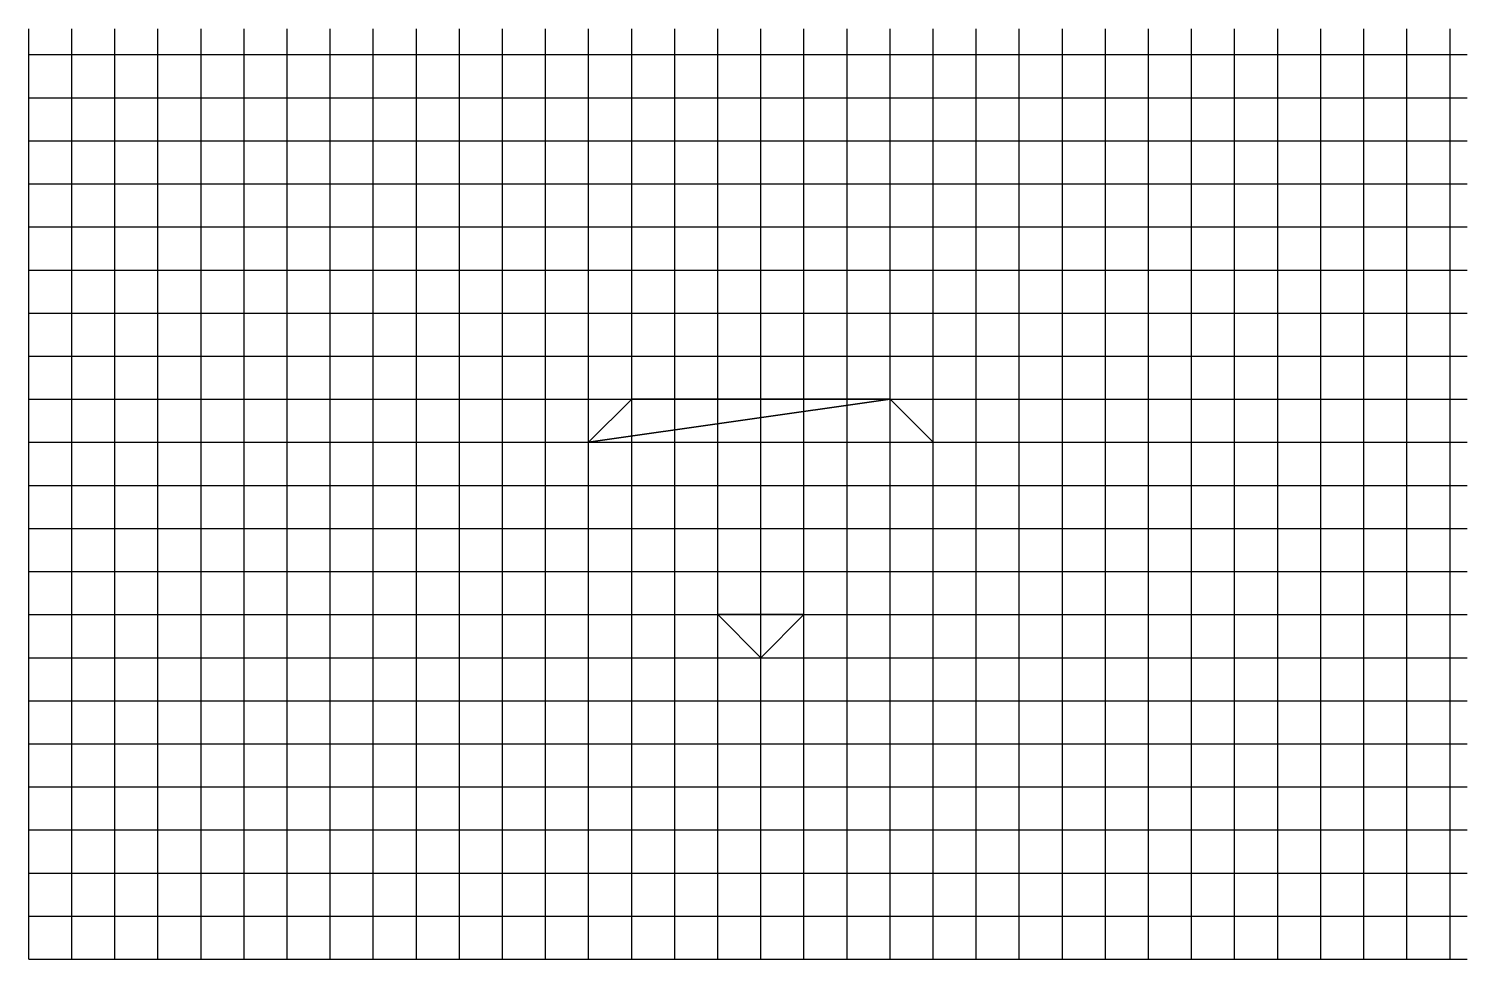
# Model space of a CAD drawing. Header units: metres. Extents: x -960 to 710, y -540 to 540.
import ezdxf

# ---------------------------------------------------------------- set-up
doc = ezdxf.new("R2010")
doc.units = ezdxf.units.M

msp = doc.modelspace()

# ---------------------------------------------------------------- linework, layer by layer
for p, q in [((-960, -540, -935.3074), (-960, 540, -935.3074)), ((-910, -540, -935.3074), (-910, 540, -935.3074)), ((-860, -540, -935.3074), (-860, 540, -935.3074)), ((-810, -540, -935.3074), (-810, 540, -935.3074)), ((-760, -540, -935.3074), (-760, 540, -935.3074)), ((-710, -540, -935.3074), (-710, 540, -935.3074)), ((-660, -540, -935.3074), (-660, 540, -935.3074)), ((-610, -540, -935.3074), (-610, 540, -935.3074)), ((-560, -540, -935.3074), (-560, 540, -935.3074)), ((-510, -540, -935.3074), (-510, 540, -935.3074)), ((-460, -540, -935.3074), (-460, 540, -935.3074)), ((-410, -540, -935.3074), (-410, 540, -935.3074)), ((-360, -540, -935.3074), (-360, 540, -935.3074)), ((-310, -540, -935.3074), (-310, 540, -935.3074)), ((-260, -540, -935.3074), (-260, 540, -935.3074)), ((-210, -540, -935.3074), (-210, 540, -935.3074)), ((-160, -540, -935.3074), (-160, 540, -935.3074)), ((-110, -540, -935.3074), (-110, 540, -935.3074)), ((-60, -540, -935.3074), (-60, 540, -935.3074)), ((-10, -540, -935.3074), (-10, 540, -935.3074)), ((40, -540, -935.3074), (40, 540, -935.3074)), ((90, -540, -935.3074), (90, 540, -935.3074)), ((140, -540, -935.3074), (140, 540, -935.3074)), ((190, -540, -935.3074), (190, 540, -935.3074)), ((240, -540, -935.3074), (240, 540, -935.3074)), ((290, -540, -935.3074), (290, 540, -935.3074)), ((340, -540, -935.3074), (340, 540, -935.3074)), ((390, -540, -935.3074), (390, 540, -935.3074)), ((440, -540, -935.3074), (440, 540, -935.3074)), ((490, -540, -935.3074), (490, 540, -935.3074)), ((540, -540, -935.3074), (540, 540, -935.3074)), ((590, -540, -935.3074), (590, 540, -935.3074)), ((640, -540, -935.3074), (640, 540, -935.3074)), ((690, -540, -935.3074), (690, 540, -935.3074)), ((-960, 510, -935.3074), (710, 510, -935.3074)), ((-960, 460, -935.3074), (710, 460, -935.3074)), ((-960, 410, -935.3074), (710, 410, -935.3074)), ((-960, 360, -935.3074), (710, 360, -935.3074)), ((-960, 310, -935.3074), (710, 310, -935.3074)), ((-960, 260, -935.3074), (710, 260, -935.3074)), ((-960, 210, -935.3074), (710, 210, -935.3074)), ((-960, 160, -935.3074), (710, 160, -935.3074)), ((-960, 110, -935.3074), (710, 110, -935.3074)), ((40, 110, -935.3074), (-310, 60, -935.3074)), ((-260, 110, -935.3074), (-310, 60, -935.3074)), ((-310, 60, -935.3074), (40, 110, -935.3074)), ((40, 110, -935.3074), (-260, 110, -935.3074)), ((90, 60, -935.3074), (40, 110, -935.3074)), ((-960, 60, -935.3074), (710, 60, -935.3074)), ((-310, 60, -935.3074), (90, 60, -935.3074)), ((-960, 10, -935.3074), (710, 10, -935.3074)), ((-960, -40, -935.3074), (710, -40, -935.3074)), ((-960, -90, -935.3074), (710, -90, -935.3074)), ((-960, -140, -935.3074), (710, -140, -935.3074)), ((-60, -140, -935.3074), (-160, -140, -935.3074)), ((-160, -140, -935.3074), (-110, -190, -935.3074)), ((-110, -190, -935.3074), (-60, -140, -935.3074)), ((-960, -190, -935.3074), (710, -190, -935.3074)), ((-960, -240, -935.3074), (710, -240, -935.3074)), ((-960, -290, -935.3074), (710, -290, -935.3074)), ((-960, -340, -935.3074), (710, -340, -935.3074)), ((-960, -390, -935.3074), (710, -390, -935.3074)), ((-960, -440, -935.3074), (710, -440, -935.3074)), ((-960, -490, -935.3074), (710, -490, -935.3074)), ((-960, -540, -935.3074), (710, -540, -935.3074))]:
    msp.add_line(p, q)
for points in [[(90, 60, -935.3074), (40, 110, -935.3074), (-310, 60, -935.3074), (-309.9999, 60.0001, -935.3073)], [(40, 110, -935.3074), (-260, 110, -935.3074), (-310, 60, -935.3074), (-309.9999, 60.0001, -935.3073)], [(-110, -190, -935.3074), (-60, -140, -935.3074), (-160, -140, -935.3074), (-159.9999, -139.9999, -935.3073)]]:
    msp.add_3dface(points)

doc.saveas('drawing.dxf')
